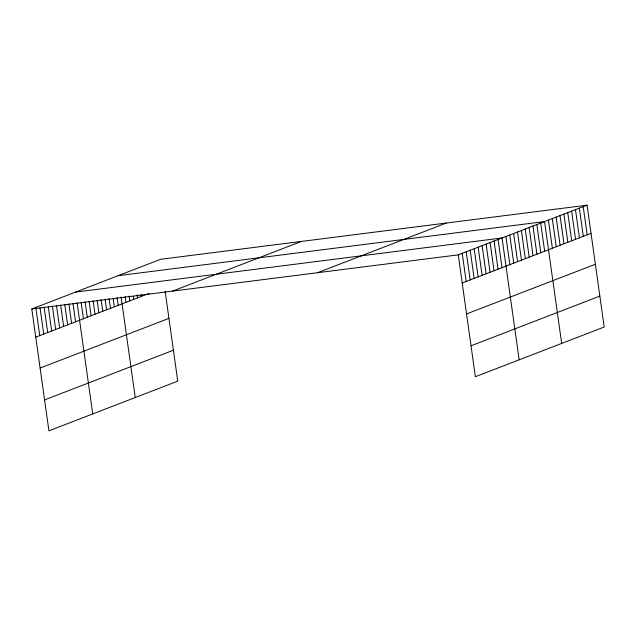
<?xml version="1.0" encoding="UTF-8"?>
<svg xmlns="http://www.w3.org/2000/svg" width="636" height="636" viewBox="0 0 636 636"><rect width="100%" height="100%" fill="white"/><g stroke="black" fill="none" stroke-linecap="round" stroke-linejoin="round"><path stroke-width="0.95" d="M165.129 291.312L177.754 381.139L48.924 430.826L31.8 308.977L160.63 259.289L587.076 205.174L604.2 327.023L475.37 376.711L458.246 254.861L587.076 205.174M35.759 337.136L149.126 293.411M172.523 291.121L301.361 241.434M40.1 368.053L168.938 318.366M317.515 272.717L446.353 223.037M44.576 399.909L173.413 350.221M462.197 283.02L591.035 233.333M466.546 313.938L595.375 264.25M471.022 345.793L599.851 296.106M118.121 275.69L544.559 221.574L561.683 343.416M75.605 292.083L502.043 237.967L519.167 359.817M31.8 308.977L458.246 254.861M583.212 206.668L587.171 234.819M579.348 208.155L583.299 236.314M575.477 209.649L579.436 237.8M571.613 211.136L575.572 239.295M567.749 212.631L571.708 240.782M563.886 214.117L567.845 242.276M560.022 215.612L563.981 243.763M556.158 217.099L560.109 245.258M552.294 218.593L556.246 246.744M548.423 220.08L552.382 248.239M540.695 223.061L544.655 251.22M536.832 224.556L540.791 252.707M532.968 226.042L536.919 254.201M529.104 227.537L533.055 255.688M525.233 229.024L529.192 257.183M521.369 230.518L525.328 258.669M517.505 232.005L521.464 260.164M513.642 233.499L517.601 261.65M509.778 234.986L513.729 263.145M505.914 236.481L509.865 264.632M498.068 239.502L502.019 267.661M494.085 241.036L498.036 269.195M490.102 242.578L494.053 270.729M486.119 244.113L490.078 272.264M482.136 245.647L486.095 273.806M478.153 247.181L482.112 275.34M474.17 248.716L478.129 276.875M470.187 250.258L474.146 278.409M466.204 251.792L470.163 279.943M462.221 253.327L466.18 281.478M141.128 294.452L141.399 296.392M137.13 294.969L137.535 297.879M133.258 296.455L133.671 299.373M129.124 296.01L129.808 300.86M125.125 296.527L125.944 302.354M121.118 297.044L135.245 397.532M117.119 297.569L118.209 305.336M113.256 299.055L114.345 306.822M109.114 298.61L110.481 308.317M105.115 299.127L106.617 309.804M101.116 299.643L102.754 311.298M97.109 300.168L98.882 312.785M93.11 300.685L95.018 314.279M89.112 301.202L91.155 315.766M85.105 301.726L87.291 317.261M81.106 302.243L83.427 318.747M77.107 302.76L92.729 413.933M72.989 303.332L75.581 321.776M68.871 303.897L71.598 323.311M64.745 304.461L67.615 324.845M60.627 305.026L63.632 326.379M56.509 305.59L59.649 327.922M52.391 306.155L55.666 329.456M48.272 306.719L51.683 330.99M44.154 307.283L47.7 332.525M40.036 307.848L43.725 334.059M35.783 307.442L39.742 335.593"/></g></svg>
